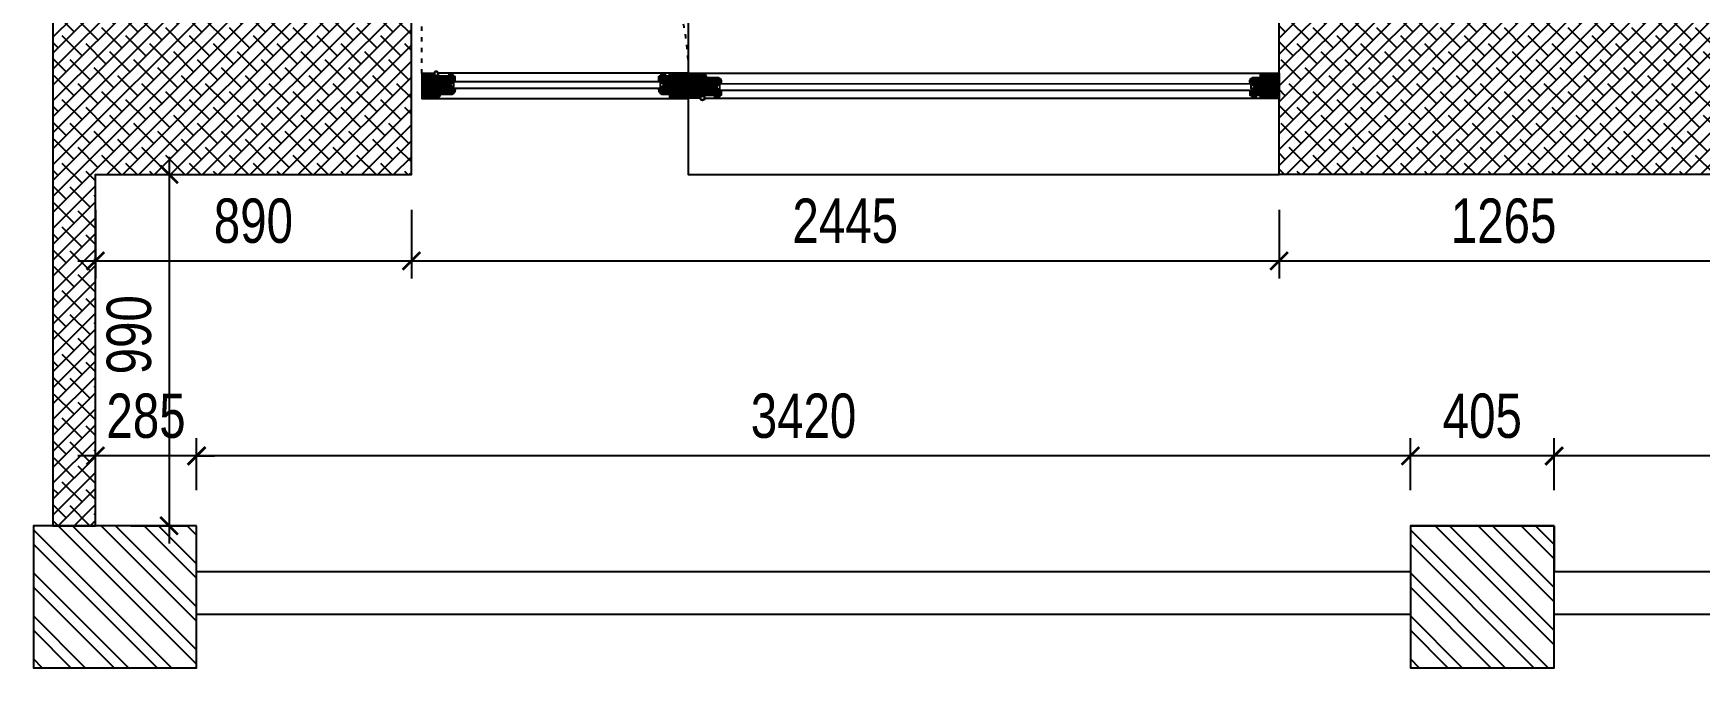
# Model space of a CAD drawing. Header units: metres. Extents: x -577923 to -19598, y 119734 to 247764.
# Drawn here: x -375285 to -370590, y 119734 to 121522 of the extents above; entities that cross this region are included whole.
import ezdxf

# ---------------------------------------------------------------- set-up
doc = ezdxf.new("R2010")
doc.units = ezdxf.units.M
doc.linetypes.add('ACAD_ISO03W100', pattern=[30, 12, -18])
for name, color, linetype in [('dim', 4, 'Continuous'), ('wall', 5, 'Continuous'), ('windows', 7, 'Continuous')]:
    doc.layers.add(name, color=color, linetype=linetype)
doc.styles.add('KOTE', font='romrust.shx', dxfattribs={"width": 0.8})
doc.dimstyles.new('ayala 50', dxfattribs={"dimscale": 50, "dimtxt": 2.5, "dimasz": 1, "dimexe": 1, "dimexo": 2, "dimgap": 1, "dimtad": 1, "dimdec": 0, "dimzin": 9, "dimdsep": 46, "dimtxsty": 'KOTE', "dimblk": 'ARCHTICK', "dimcen": 0, "dimdle": 1, "dimclrd": 4, "dimclre": 4, "dimclrt": 3, "dimadec": 0, "dimazin": 0, "dimtfac": 0.666667, "dimtdec": 0, "dimtix": 1, "dimtmove": 2, "dimatfit": 0, "dimfxl": 1, "dimtvp": 1, "dimtolj": 1, "dimarcsym": 0})
pattern_1 = [(45, (24967.446, 0), (-22.4506403, 22.4506403), []), (135, (24967.446, 0), (-67.351921, 22.4506403), [79.375, -47.625])]

# ---------------------------------------------------------------- blocks, each defined once
blk = doc.blocks.new('Joint-K7335')
at = {"layer": 'windows', "color": 7}
for points in [[(3.9, 10.7, -0.206505), (4.5, 11.8, -0.277528), (4.6, 11.7), (4.7, 11.5, 0.626267), (5.4, 11.5, 0.131441), (5.5, 11.7), (5.5, 18, 0.509109), (4.6, 18.4, -0.294424), (2, 18.3, 0.173488), (1.3, 18.5), (0, 18.5), (0, 2.1, 0.415334), (1.2, 0.9, 0.048115), (1.5, 0.9, 0.113375), (1.5, 1), (4, 2.8, 0.235966), (4, 2.9), (4, 3.3, 0.247659), (4, 3.4, 0.287937), (3.6, 3.4), (1.8, 2.3, -0.576722), (1.5, 2.5), (1.5, 3.3, -0.235966), (1.6, 3.5), (4, 5.3, 0.235966), (4, 5.3), (4, 5.7, 0.247659), (4, 5.8, 0.287937), (3.6, 5.8), (1.8, 4.8, -0.576722), (1.5, 5), (1.5, 6.3, -0.384094), (2.6, 7.5, -0.021813), (2.7, 7.5), (6.5, 7.5), (6.5, 7.6, 0.333043), (5.7, 8.5, -0.293245), (5.3, 8.9, 0.008528), (5.2, 9.3, 0.265517), (5, 9.5, 0.023748), (4.8, 9.5, -0.356149), (3.9, 10.7, -0.356149)], [(3.2, 10.8, 0.355005), (4.6, 8.8, -0.567624), (4.7, 8.8, -0.24708), (4.4, 8.7), (2.2, 9, -0.351704), (1.2, 10.1), (1.2, 12.9, -0.414214), (1.5, 13.2), (1.6, 13.2, 0.277073), (1.9, 13.4), (3.7, 16.8, -0.041112), (3.8, 17), (4.1, 17.7, -0.50666), (4.6, 17.7, -0.2771), (4.6, 17.5), (4.6, 13.3, 0.213422), (4.7, 13.1, -0.886227), (4.4, 12.6, 0.250571), (3.2, 10.8)]]:
    blk.add_lwpolyline(points, format="xyb", dxfattribs=at)
blk.add_lwpolyline([(1.6, 17.8, 0.632714), (1, 17.6), (1, 14.2, 0.78091), (1.6, 14.1), (3.2, 17.1, -0.117333), (3.3, 17.2, 1.218085), (3, 17.5, -0.285776), (2.7, 17.3, -0.145588)], format="xyb", close=True, dxfattribs=at)
blk = doc.blocks.new('sdas3312')
h = blk.add_hatch()
h.set_pattern_fill('ANSI31', color=4, style=0)
h.set_pattern_definition([(45, (-123012.3033, -7117.7356), (-2.24506403, 2.24506403), [])])
edge = h.paths.add_edge_path()
edge.add_line((42, 7), (48.4, 7))
edge.add_line((48.4, 7), (48.4, 16.7))
edge.add_line((48.4, 16.7), (45.4, 18.5))
edge.add_arc((46.1, 19.8), 1.5, 180, 239.8863, ccw=False)
edge.add_line((44.6, 19.8), (44.6, 23.1))
edge.add_line((44.6, 23.1), (45, 23.5))
edge.add_line((45, 23.5), (85.9, 23.5))
edge.add_line((85.9, 23.5), (85.9, 22))
edge.add_arc((85.9, 16), 6, 0, 90, ccw=False)
edge.add_line((91.9, 16), (93.4, 16))
edge.add_line((93.4, 16), (93.4, 12.2))
edge.add_line((93.4, 12.2), (78, 12.2))
edge.add_line((78, 12.2), (78, 4.7))
edge.add_line((78, 4.7), (73.5, 4.7))
edge.add_line((73.5, 4.7), (73.5, -2.8))
edge.add_line((73.5, -2.8), (78, -2.8))
edge.add_line((78, -2.8), (78, -27.5))
edge.add_line((78, -27.5), (41.2, -27.5))
edge.add_line((41.2, -27.5), (40.9, -27.2))
edge.add_line((40.9, -27.2), (41.4, -7.3))
edge.add_line((41.4, -7.3), (41.8, -6.9))
edge.add_line((41.8, -6.9), (48.4, -6.9))
edge.add_line((48.4, -6.9), (48.4, -0.1))
edge.add_line((48.4, -0.1), (41.6, 4))
edge.add_line((41.6, 4), (41.6, 6.6))
edge.add_line((41.6, 6.6), (42, 7))
edge = h.paths.add_edge_path()
edge.add_line((78.7, -17), (84, -17))
edge.add_line((84, -17), (84, -15.5))
edge.add_line((84, -15.5), (93.4, -15.5))
edge.add_line((93.4, -15.5), (93.4, -26))
edge.add_arc((93.3, -29.9), 3.87, 88.7048, 161.2792)
edge.add_arc((86, -27.4), 3.87, 268.7048, 341.2792, ccw=False)
edge.add_line((85.9, -31.3), (85.9, -32.8))
edge.add_line((85.9, -32.8), (75.6, -32.8))
edge.add_line((75.6, -32.8), (74.6, -27.5))
edge.add_line((74.6, -27.5), (78.4, -27.5))
edge.add_line((78.4, -27.5), (78.7, -17))
edge = h.paths.add_edge_path()
edge.add_line((39.8, -8.2), (39.8, -27.5))
edge.add_arc((39.8, -34.3), 6.75, 90, 180)
edge.add_line((33, -34.3), (33, -35.2))
edge.add_line((33, -35.2), (0, -35.2))
edge.add_line((0, -35.2), (0, 35.2))
edge.add_line((0, 35.2), (43.5, 35.2))
edge.add_line((43.5, 35.2), (43.5, 33.8))
edge.add_arc((43.5, 27.8), 6, 0, 90, ccw=False)
edge.add_line((49.5, 27.8), (51, 27.8))
edge.add_line((51, 27.8), (51, 24.6))
edge.add_line((51, 24.6), (42.8, 24.6))
edge.add_line((42.8, 24.6), (42.8, 15.6))
edge.add_line((42.8, 15.6), (46.5, 13.3))
edge.add_line((46.5, 13.3), (46.5, 11.5))
edge.add_line((46.5, 11.5), (46.1, 11.1))
edge.add_line((46.1, 11.1), (32.6, 11.1))
edge.add_line((32.6, 11.1), (32.6, 8.1))
edge.add_line((32.6, 8.1), (38.2, 8.1))
edge.add_line((38.2, 8.1), (38.2, 5.6))
edge.add_line((38.2, 5.6), (39.8, 5.6))
edge.add_line((39.8, 5.6), (39.8, 3.5))
edge.add_line((39.8, 3.5), (46.5, -0.5))
edge.add_line((46.5, -0.5), (46.5, -2.4))
edge.add_line((46.5, -2.4), (46.1, -2.8))
edge.add_line((46.1, -2.8), (32.6, -2.8))
edge.add_line((32.6, -2.8), (32.6, -5.8))
edge.add_line((32.6, -5.8), (38.2, -5.8))
edge.add_line((38.2, -5.8), (38.2, -8.2))
at = {"ltscale": 10}
h = blk.add_hatch(dxfattribs=at)
h.set_pattern_fill('BRASS', color=4, scale=0.225, angle=-45, style=0)
h.set_pattern_definition([(315, (-1918.9014, -591.9627), (1.0102788, 1.0102788), []), (315, (-1918.3963, -591.4576), (1.0102788, 1.0102788), [0.714375, -0.3571875])])
h.paths.add_polyline_path([(81.4, 12.2), (81.4, 9.2), (90.4, 9.2), (90.4, 12.2)])
h = blk.add_hatch(dxfattribs=at)
h.set_pattern_fill('ANGLE', color=4, scale=0.1125, angle=-45, style=0)
h.set_pattern_definition([(315, (-1918.9014, -591.9627), (0.55565335, 0.55565335), [0.5715, -0.2143125]), (45, (-1918.9014, -591.9627), (-0.55565335, 0.55565335), [0.5715, -0.2143125])])
h.paths.add_polyline_path([(90.4, 12.2), (90.4, 9.2), (93.4, 9.2), (93.4, 12.2)])
h = blk.add_hatch()
h.set_pattern_fill('ANSI31', color=4, style=0)
h.set_pattern_definition([(45, (-122319.8033, -7117.473), (-2.24506403, 2.24506403), [])])
edge = h.paths.add_edge_path()
edge.add_line((1597.9, 12.5), (1582.5, 12.5))
edge.add_line((1582.5, 12.5), (1582.5, 16.2))
edge.add_line((1582.5, 16.2), (1584, 16.2))
edge.add_arc((1590, 16.2), 6, 90, 180, ccw=False)
edge.add_line((1590, 22.2), (1590, 23.7))
edge.add_line((1590, 23.7), (1620, 23.7))
edge.add_line((1620, 23.7), (1620, 10.2))
edge.add_line((1620, 10.2), (1616.2, 10.2))
edge.add_line((1616.2, 10.2), (1616.2, -19.8))
edge.add_line((1616.2, -19.8), (1620, -19.8))
edge.add_line((1620, -19.8), (1620, -27.3))
edge.add_line((1620, -27.3), (1597.9, -27.3))
edge.add_line((1597.9, -27.3), (1597.9, -2.5))
edge.add_line((1597.9, -2.5), (1602.4, -2.5))
edge.add_line((1602.4, -2.5), (1602.4, 5))
edge.add_line((1602.4, 5), (1597.9, 5))
edge.add_line((1597.9, 5), (1597.9, 12.5))
h.paths.add_polyline_path([(1612.5, 24.7), (1612.5, 35.5), (1665, 35.5), (1665, -35.5), (1612.5, -35.5), (1612.5, -28.3), (1621, -28.3), (1621, -18.8), (1616.2, -18.8), (1616.2, 9.2), (1621, 9.2), (1621, 24.7)])
edge = h.paths.add_edge_path()
edge.add_line((1597.1, -17), (1591.9, -17))
edge.add_line((1591.9, -17), (1591.9, -15.5))
edge.add_line((1591.9, -15.5), (1582.5, -15.5))
edge.add_line((1582.5, -15.5), (1582.5, -26))
edge.add_arc((1582.6, -29.9), 3.87, 18.7208, 91.2952, ccw=False)
edge.add_arc((1589.9, -27.4), 3.87, 198.7208, 271.2952)
edge.add_line((1590, -31.2), (1590, -32.5))
edge.add_line((1590, -32.5), (1600.3, -32.5))
edge.add_line((1600.3, -32.5), (1601.2, -27.5))
edge.add_line((1601.2, -27.5), (1597.1, -27.5))
edge.add_line((1597.1, -27.5), (1597.1, -17))
h = blk.add_hatch(dxfattribs=at)
h.set_pattern_fill('ANGLE', color=4, scale=0.1125, angle=-45, style=0)
h.set_pattern_definition([(225, (3594.7764, -591.7002), (-0.55565335, 0.55565335), [0.5715, -0.2143125]), (135, (3594.7764, -591.7002), (0.55565335, 0.55565335), [0.5715, -0.2143125])])
h.paths.add_polyline_path([(1585.5, 12.5), (1585.5, 9.5), (1582.5, 9.5), (1582.5, 12.5)])
h = blk.add_hatch(dxfattribs=at)
h.set_pattern_fill('BRASS', color=4, scale=0.225, angle=-45, style=0)
h.set_pattern_definition([(225, (3594.7764, -591.7002), (-1.0102788, 1.0102788), []), (225, (3594.2713, -591.195), (-1.0102788, 1.0102788), [0.714375, -0.3571875])])
h.paths.add_polyline_path([(1594.5, 12.5), (1594.5, 9.5), (1585.5, 9.5), (1585.5, 12.5)])
h = blk.add_hatch(dxfattribs=at)
h.set_pattern_fill('ANGLE', color=4, scale=0.1125, angle=-45, style=0)
h.set_pattern_definition([(315, (-1918.9014, -601.7127), (0.55565335, 0.55565335), [0.5715, -0.2143125]), (45, (-1918.9014, -601.7127), (-0.55565335, 0.55565335), [0.5715, -0.2143125])])
edge = h.paths.add_edge_path()
edge.add_line((78, -15.5), (80.2, -15.5))
edge.add_line((80.2, -15.5), (80.2, -14))
edge.add_arc((79.1, -14.3), 1.16, 14.793, 165.207)
edge.add_line((78, -14), (78, -15.5))
h = blk.add_hatch(dxfattribs=at)
h.set_pattern_fill('ANGLE', color=4, scale=0.1125, angle=-45, style=0)
h.set_pattern_definition([(315, (-1923.0264, -601.7127), (0.55565335, 0.55565335), [0.5715, -0.2143125]), (45, (-1923.0264, -601.7127), (-0.55565335, 0.55565335), [0.5715, -0.2143125])])
edge = h.paths.add_edge_path()
edge.add_line((78.4, -17), (82.9, -17))
edge.add_arc((82.3, -16.3), 0.938, 306.8699, 413.1301)
edge.add_line((82.9, -15.5), (78.4, -15.5))
edge.add_arc((78.9, -16.3), 0.926, 125.8841, 234.1159)
h = blk.add_hatch(dxfattribs=at)
h.set_pattern_fill('ANGLE', color=4, scale=0.1125, angle=-45, style=0)
h.set_pattern_definition([(225, (3598.9014, -601.4502), (-0.55565335, 0.55565335), [0.5715, -0.2143125]), (135, (3598.9014, -601.4502), (0.55565335, 0.55565335), [0.5715, -0.2143125])])
edge = h.paths.add_edge_path()
edge.add_line((1597.5, -16.8), (1593, -16.8))
edge.add_arc((1593.6, -16), 0.938, 126.8699, 233.1301, ccw=False)
edge.add_line((1593, -15.3), (1597.5, -15.3))
edge.add_arc((1596.9, -16), 0.926, -54.1159, 54.1159, ccw=False)
h = blk.add_hatch(dxfattribs=at)
h.set_pattern_fill('ANGLE', color=4, scale=0.1125, angle=-45, style=0)
h.set_pattern_definition([(225, (3594.7764, -601.4502), (-0.55565335, 0.55565335), [0.5715, -0.2143125]), (135, (3594.7764, -601.4502), (0.55565335, 0.55565335), [0.5715, -0.2143125])])
edge = h.paths.add_edge_path()
edge.add_line((1597.9, -15.3), (1595.6, -15.3))
edge.add_line((1595.6, -15.3), (1595.6, -13.8))
edge.add_arc((1596.8, -14.1), 1.16, 14.793, 165.207, ccw=False)
edge.add_line((1597.9, -13.8), (1597.9, -15.3))
at = {"color": 8}
for p, q in [((43.5, 35.2), (1612.5, 35.5)), ((1612.5, -35.5), (46.6, -35.8))]:
    blk.add_line(p, q, dxfattribs=at)
at = {"color": 4, "ltscale": 10}
for p, q in [((78, 10), (80.2, -13.3)), ((80.2, 10), (78, -13.3)), ((80.2, -15.5), (80.2, 9.2)), ((1595.6, 10.2), (1597.9, -13)), ((1597.9, 10.2), (1595.6, -13)), ((36, -21.8), (36, -28.7)), ((44.9, -22), (44.5, -28.9))]:
    blk.add_line(p, q, dxfattribs=at)
at = {"color": 7}
for p, q in [((80.2, 6), (1595.6, 6.2)), ((80.2, -12.3), (1595.6, -12))]:
    blk.add_line(p, q, dxfattribs=at)
for p, q in [((1595.6, -15.3), (1595.6, 9.5)), ((1620, 10.2), (1616.2, 10.2)), ((38.2, -8.2), (39.8, -8.2)), ((1612.5, -27.3), (1612.5, -35.5))]:
    blk.add_line(p, q)
for points in [[(39.8, -8.2), (39.8, -27.5, 0.414214), (33, -34.3), (33, -35.2), (0, -35.2), (0, 35.2), (43.5, 35.2), (43.5, 33.8, -0.414214), (49.5, 27.8), (51, 27.8), (51, 24.6), (42.8, 24.6), (42.8, 15.6), (46.5, 13.3), (46.5, 11.5), (46.1, 11.1), (32.6, 11.1), (32.6, 8.1), (38.2, 8.1), (38.2, 5.6), (39.8, 5.6), (39.8, 3.5), (46.5, -0.5), (46.5, -2.4), (46.1, -2.8), (32.6, -2.8), (32.6, -5.8), (38.2, -5.8), (38.2, -8.2)], [(1597.9, 12.5), (1582.5, 12.5), (1582.5, 16.2), (1584, 16.2, -0.414214), (1590, 22.2), (1590, 23.7), (1620, 23.7), (1620, 10.2), (1616.2, 10.2), (1616.2, -19.8), (1620, -19.8), (1620, -27.3), (1597.9, -27.3), (1597.9, -2.5), (1602.4, -2.5), (1602.4, 5), (1597.9, 5), (1597.9, 12.5)]]:
    blk.add_lwpolyline(points, format="xyb", dxfattribs=at)
for points in [[(42, 7), (48.4, 7), (48.4, 16.7), (45.4, 18.5, -0.267417), (44.6, 19.8), (44.6, 23.1), (45, 23.5), (85.9, 23.5), (85.9, 22, -0.414214), (91.9, 16), (93.4, 16), (93.4, 12.2), (78, 12.2), (78, 4.7), (73.5, 4.7), (73.5, -2.8), (78, -2.8), (78, -27.5), (41.2, -27.5), (40.9, -27.2), (41.4, -7.3), (41.8, -6.9), (48.4, -6.9), (48.4, -0.1), (41.6, 4), (41.6, 6.6)], [(78.7, -17), (84, -17), (84, -15.5), (93.4, -15.5), (93.4, -26, 0.327693), (89.6, -28.7, -0.327693), (85.9, -31.3), (85.9, -32.8), (75.6, -32.8), (74.6, -27.5), (78.4, -27.5), (78.7, -17)], [(1597.1, -17), (1591.9, -17), (1591.9, -15.5), (1582.5, -15.5), (1582.5, -26, -0.327693), (1586.2, -28.6, 0.327693), (1590, -31.2), (1590, -32.5), (1600.3, -32.5), (1601.2, -27.5), (1597.1, -27.5), (1597.1, -17)]]:
    blk.add_lwpolyline(points, format="xyb", close=True, dxfattribs=at)
at = {"color": 4, "ltscale": 10}
for points in [[(78, -13.3), (80.2, -13.3), (80.2, 10), (78, 10)], [(81.4, 12.2), (81.4, 9.2), (90.4, 9.2), (90.4, 12.2)], [(90.4, 12.2), (90.4, 9.2), (93.4, 9.2), (93.4, 12.2)], [(1585.5, 12.5), (1585.5, 9.5), (1582.5, 9.5), (1582.5, 12.5)], [(1594.5, 12.5), (1594.5, 9.5), (1585.5, 9.5), (1585.5, 12.5)], [(1597.9, -13), (1595.6, -13), (1595.6, 10.2), (1597.9, 10.2)], [(39.8, -21.8), (36, -21.8), (36, -8.2), (39.8, -8.2)], [(41.1, -21.8), (44.9, -22), (45.5, -8.5), (41.8, -8.3)]]:
    blk.add_lwpolyline(points, close=True, dxfattribs=at)
at = {"color": 7}
for points in [[(89.2, -9.1), (89.2, 2.9), (85.5, 2.9), (85.5, 2.1), (80.2, 0.3), (80.2, -6.6), (85.5, -8.4), (85.5, -9.1)], [(88.9, -8.8), (88.9, 2.5), (85.9, 2.5), (85.9, 1.8), (80.6, 0), (80.6, -6.3), (85.9, -8.1), (85.9, -8.8)], [(1585.9, -8.9), (1585.9, 3.1), (1589.6, 3.1), (1589.6, 2.4), (1595.6, 0.5), (1595.6, -6.3), (1589.6, -8.1), (1589.6, -8.9)], [(1586.2, -8.5), (1586.2, 2.7), (1589.3, 2.7), (1589.3, 2.1), (1595.3, 0.3), (1595.3, -6), (1589.3, -7.9), (1589.3, -8.5)]]:
    blk.add_lwpolyline(points, close=True, dxfattribs=at)
blk.add_lwpolyline([(1612.5, 24.7), (1612.5, 35.5), (1665, 35.5), (1665, -35.5), (1612.5, -35.5), (1612.5, -28.3), (1621, -28.3), (1621, -18.8), (1616.2, -18.8), (1616.2, 9.2), (1621, 9.2), (1621, 24.7), (1612.5, 24.7)], dxfattribs=at)
at = {"color": 4, "ltscale": 10}
for points in [[(78, -15.5), (80.2, -15.5), (80.2, -14, 0.770201), (78, -14)], [(78.4, -17), (82.9, -17, 0.5), (82.9, -15.5), (78.4, -15.5, 0.5108)], [(1597.5, -16.8), (1593, -16.8, -0.5), (1593, -15.3), (1597.5, -15.3, -0.5108)], [(1597.9, -15.3), (1595.6, -15.3), (1595.6, -13.8, -0.770201), (1597.9, -13.8)]]:
    blk.add_lwpolyline(points, format="xyb", close=True, dxfattribs=at)
at = {"color": 7}
for radius in [6.56, 5.25]:
    blk.add_circle((40.1, -34.5), radius, dxfattribs=at)
at = {"layer": 'wall', "color": 4, "ltscale": 10, "xscale": 0.75, "yscale": 0.75, "zscale": 0.75, "rotation": 270}
for p in [(32.6, 11.1), (32.6, -2.8)]:
    blk.add_blockref('Joint-K7335', p, dxfattribs=at)
blk = doc.blocks.new('fghdgh645')
h = blk.add_hatch()
h.set_pattern_fill('ANSI31', color=4, angle=-90, style=0)
h.set_pattern_definition([(315, (-7117.7356, 123012.3033), (2.24506403, 2.24506403), [])])
edge = h.paths.add_edge_path()
edge.add_line((7, -42), (7, -48.4))
edge.add_line((7, -48.4), (16.7, -48.4))
edge.add_line((16.7, -48.4), (18.5, -45.4))
edge.add_arc((19.8, -46.1), 1.5, 90, 149.8863, ccw=False)
edge.add_line((19.8, -44.6), (23.1, -44.6))
edge.add_line((23.1, -44.6), (23.5, -45))
edge.add_line((23.5, -45), (23.5, -85.9))
edge.add_line((23.5, -85.9), (22, -85.9))
edge.add_arc((16, -85.9), 6, -90, 0, ccw=False)
edge.add_line((16, -91.9), (16, -93.4))
edge.add_line((16, -93.4), (12.2, -93.4))
edge.add_line((12.2, -93.4), (12.2, -78))
edge.add_line((12.2, -78), (4.7, -78))
edge.add_line((4.7, -78), (4.7, -73.5))
edge.add_line((4.7, -73.5), (-2.8, -73.5))
edge.add_line((-2.8, -73.5), (-2.8, -78))
edge.add_line((-2.8, -78), (-27.5, -78))
edge.add_line((-27.5, -78), (-27.5, -41.2))
edge.add_line((-27.5, -41.2), (-27.2, -40.9))
edge.add_line((-27.2, -40.9), (-7.3, -41.4))
edge.add_line((-7.3, -41.4), (-6.9, -41.8))
edge.add_line((-6.9, -41.8), (-6.9, -48.4))
edge.add_line((-6.9, -48.4), (-0.1, -48.4))
edge.add_line((-0.1, -48.4), (4, -41.6))
edge.add_line((4, -41.6), (6.6, -41.6))
edge.add_line((6.6, -41.6), (7, -42))
edge = h.paths.add_edge_path()
edge.add_line((-17, -78.7), (-17, -84))
edge.add_line((-17, -84), (-15.5, -84))
edge.add_line((-15.5, -84), (-15.5, -93.4))
edge.add_line((-15.5, -93.4), (-26, -93.4))
edge.add_arc((-29.9, -93.3), 3.87, 358.7048, 431.2792)
edge.add_arc((-27.4, -86), 3.87, 178.7048, 251.2792, ccw=False)
edge.add_line((-31.3, -85.9), (-32.8, -85.9))
edge.add_line((-32.8, -85.9), (-32.8, -75.6))
edge.add_line((-32.8, -75.6), (-27.5, -74.6))
edge.add_line((-27.5, -74.6), (-27.5, -78.4))
edge.add_line((-27.5, -78.4), (-17, -78.7))
edge = h.paths.add_edge_path()
edge.add_line((-8.2, -39.8), (-27.5, -39.8))
edge.add_arc((-34.3, -39.8), 6.75, 0, 90)
edge.add_line((-34.3, -33), (-35.2, -33))
edge.add_line((-35.2, -33), (-35.2, 0))
edge.add_line((-35.2, 0), (35.2, 0))
edge.add_line((35.2, 0), (35.2, -43.5))
edge.add_line((35.2, -43.5), (33.8, -43.5))
edge.add_arc((27.8, -43.5), 6, -90, 0, ccw=False)
edge.add_line((27.8, -49.5), (27.8, -51))
edge.add_line((27.8, -51), (24.6, -51))
edge.add_line((24.6, -51), (24.6, -42.8))
edge.add_line((24.6, -42.8), (15.6, -42.8))
edge.add_line((15.6, -42.8), (13.3, -46.5))
edge.add_line((13.3, -46.5), (11.5, -46.5))
edge.add_line((11.5, -46.5), (11.1, -46.1))
edge.add_line((11.1, -46.1), (11.1, -32.6))
edge.add_line((11.1, -32.6), (8.1, -32.6))
edge.add_line((8.1, -32.6), (8.1, -38.2))
edge.add_line((8.1, -38.2), (5.6, -38.2))
edge.add_line((5.6, -38.2), (5.6, -39.8))
edge.add_line((5.6, -39.8), (3.5, -39.8))
edge.add_line((3.5, -39.8), (-0.5, -46.5))
edge.add_line((-0.5, -46.5), (-2.4, -46.5))
edge.add_line((-2.4, -46.5), (-2.8, -46.1))
edge.add_line((-2.8, -46.1), (-2.8, -32.6))
edge.add_line((-2.8, -32.6), (-5.8, -32.6))
edge.add_line((-5.8, -32.6), (-5.8, -38.2))
edge.add_line((-5.8, -38.2), (-8.2, -38.2))
at = {"ltscale": 10}
h = blk.add_hatch(dxfattribs=at)
h.set_pattern_fill('ANGLE', color=4, scale=0.1125, angle=-135, style=0)
h.set_pattern_definition([(225, (-601.7127, 1923.0264), (0.55565335, -0.55565335), [0.5715, -0.2143125]), (315, (-601.7127, 1923.0264), (0.55565335, 0.55565335), [0.5715, -0.2143125])])
edge = h.paths.add_edge_path()
edge.add_line((-17, -78.4), (-17, -82.9))
edge.add_arc((-16.3, -82.3), 0.938, 216.8699, 323.1301)
edge.add_line((-15.5, -82.9), (-15.5, -78.4))
edge.add_arc((-16.3, -78.9), 0.926, 35.8841, 144.1159)
h = blk.add_hatch(dxfattribs=at)
h.set_pattern_fill('ANGLE', color=4, scale=0.1125, angle=-135, style=0)
h.set_pattern_definition([(225, (-601.7127, 1918.9014), (0.55565335, -0.55565335), [0.5715, -0.2143125]), (315, (-601.7127, 1918.9014), (0.55565335, 0.55565335), [0.5715, -0.2143125])])
edge = h.paths.add_edge_path()
edge.add_line((-15.5, -78), (-15.5, -80.2))
edge.add_line((-15.5, -80.2), (-14, -80.2))
edge.add_arc((-14.3, -79.1), 1.16, 284.793, 435.207)
edge.add_line((-14, -78), (-15.5, -78))
h = blk.add_hatch(dxfattribs=at)
h.set_pattern_fill('BRASS', color=4, scale=0.225, angle=-135, style=0)
h.set_pattern_definition([(225, (-591.9627, 1918.9014), (1.0102788, -1.0102788), []), (225, (-591.4576, 1918.3963), (1.0102788, -1.0102788), [0.714375, -0.3571875])])
h.paths.add_polyline_path([(12.2, -81.4), (9.2, -81.4), (9.2, -90.4), (12.2, -90.4)])
h = blk.add_hatch(dxfattribs=at)
h.set_pattern_fill('ANGLE', color=4, scale=0.1125, angle=-135, style=0)
h.set_pattern_definition([(225, (-591.9627, 1918.9014), (0.55565335, -0.55565335), [0.5715, -0.2143125]), (315, (-591.9627, 1918.9014), (0.55565335, 0.55565335), [0.5715, -0.2143125])])
h.paths.add_polyline_path([(12.2, -90.4), (9.2, -90.4), (9.2, -93.4), (12.2, -93.4)])
h = blk.add_hatch()
h.set_pattern_fill('ANSI31', color=4, angle=-90, style=0)
h.set_pattern_definition([(315, (-7117.7356, 123234.8033), (2.24506403, 2.24506403), [])])
edge = h.paths.add_edge_path()
edge.add_line((12.2, -682.9), (12.2, -667.5))
edge.add_line((12.2, -667.5), (16, -667.5))
edge.add_line((16, -667.5), (16, -669))
edge.add_arc((16, -675), 6, 0, 90, ccw=False)
edge.add_line((22, -675), (23.5, -675))
edge.add_line((23.5, -675), (23.5, -705))
edge.add_line((23.5, -705), (10, -705))
edge.add_line((10, -705), (10, -701.2))
edge.add_line((10, -701.2), (-20, -701.2))
edge.add_line((-20, -701.2), (-20, -705))
edge.add_line((-20, -705), (-27.5, -705))
edge.add_line((-27.5, -705), (-27.5, -682.9))
edge.add_line((-27.5, -682.9), (-2.8, -682.9))
edge.add_line((-2.8, -682.9), (-2.8, -687.4))
edge.add_line((-2.8, -687.4), (4.7, -687.4))
edge.add_line((4.7, -687.4), (4.7, -682.9))
edge.add_line((4.7, -682.9), (12.2, -682.9))
h.paths.add_polyline_path([(24.5, -697.5), (35.2, -697.5), (35.2, -750), (-35.8, -750), (-35.8, -697.5), (-28.5, -697.5), (-28.5, -706), (-19, -706), (-19, -701.2), (9, -701.2), (9, -706), (24.5, -706)])
edge = h.paths.add_edge_path()
edge.add_line((-17.2, -682.1), (-17.2, -676.9))
edge.add_line((-17.2, -676.9), (-15.7, -676.9))
edge.add_line((-15.7, -676.9), (-15.7, -667.5))
edge.add_line((-15.7, -667.5), (-26.2, -667.5))
edge.add_arc((-30.1, -667.6), 3.87, -71.2792, 1.2952, ccw=False)
edge.add_arc((-27.6, -674.9), 3.87, 108.7208, 181.2952)
edge.add_line((-31.5, -675), (-32.8, -675))
edge.add_line((-32.8, -675), (-32.8, -685.3))
edge.add_line((-32.8, -685.3), (-27.7, -686.2))
edge.add_line((-27.7, -686.2), (-27.7, -682.1))
edge.add_line((-27.7, -682.1), (-17.2, -682.1))
h = blk.add_hatch(dxfattribs=at)
h.set_pattern_fill('ANGLE', color=4, scale=0.1125, angle=-135, style=0)
h.set_pattern_definition([(135, (-601.7127, -2683.9014), (0.55565335, 0.55565335), [0.5715, -0.2143125]), (45, (-601.7127, -2683.9014), (0.55565335, -0.55565335), [0.5715, -0.2143125])])
edge = h.paths.add_edge_path()
edge.add_line((-17, -682.5), (-17, -678))
edge.add_arc((-16.3, -678.6), 0.938, 36.8699, 143.1301, ccw=False)
edge.add_line((-15.5, -678), (-15.5, -682.5))
edge.add_arc((-16.3, -681.9), 0.926, 215.8841, 324.1159, ccw=False)
h = blk.add_hatch(dxfattribs=at)
h.set_pattern_fill('ANGLE', color=4, scale=0.1125, angle=-135, style=0)
h.set_pattern_definition([(135, (-601.7127, -2679.7764), (0.55565335, 0.55565335), [0.5715, -0.2143125]), (45, (-601.7127, -2679.7764), (0.55565335, -0.55565335), [0.5715, -0.2143125])])
edge = h.paths.add_edge_path()
edge.add_line((-15.5, -682.9), (-15.5, -680.6))
edge.add_line((-15.5, -680.6), (-14, -680.6))
edge.add_arc((-14.3, -681.8), 1.16, -75.207, 75.207, ccw=False)
edge.add_line((-14, -682.9), (-15.5, -682.9))
h = blk.add_hatch(dxfattribs=at)
h.set_pattern_fill('ANGLE', color=4, scale=0.1125, angle=-135, style=0)
h.set_pattern_definition([(135, (-591.9627, -2679.7764), (0.55565335, 0.55565335), [0.5715, -0.2143125]), (45, (-591.9627, -2679.7764), (0.55565335, -0.55565335), [0.5715, -0.2143125])])
h.paths.add_polyline_path([(12.2, -670.5), (9.2, -670.5), (9.2, -667.5), (12.2, -667.5)])
h = blk.add_hatch(dxfattribs=at)
h.set_pattern_fill('BRASS', color=4, scale=0.225, angle=-135, style=0)
h.set_pattern_definition([(135, (-591.9627, -2679.7764), (1.0102788, 1.0102788), []), (135, (-591.4576, -2679.2713), (1.0102788, 1.0102788), [0.714375, -0.3571875])])
h.paths.add_polyline_path([(12.2, -679.5), (9.2, -679.5), (9.2, -670.5), (12.2, -670.5)])
at = {"color": 8}
for p, q in [((-35.8, -697.5), (-35.8, -46.6)), ((35.2, -43.5), (35.2, -697.5))]:
    blk.add_line(p, q, dxfattribs=at)
at = {"color": 4, "ltscale": 10}
for p, q in [((-22, -44.9), (-28.9, -44.5)), ((-21.8, -36), (-28.7, -36)), ((-15.5, -80.2), (9.2, -80.2)), ((10, -78), (-13.3, -80.2)), ((10, -80.2), (-13.3, -78)), ((10, -680.6), (-13.3, -682.9)), ((10, -682.9), (-13.3, -680.6))]:
    blk.add_line(p, q, dxfattribs=at)
for p, q in [((-8.2, -38.2), (-8.2, -39.8)), ((-27.5, -697.5), (-35.8, -697.5)), ((-15.5, -680.6), (9.2, -680.6)), ((10, -705), (10, -701.2))]:
    blk.add_line(p, q)
at = {"color": 7}
for p, q in [((-12.3, -80.2), (-12.3, -680.6)), ((6, -80.2), (6, -680.6))]:
    blk.add_line(p, q, dxfattribs=at)
for points in [[(-8.2, -39.8), (-27.5, -39.8, 0.414214), (-34.3, -33), (-35.2, -33), (-35.2, 0), (35.2, 0), (35.2, -43.5), (33.8, -43.5, -0.414214), (27.8, -49.5), (27.8, -51), (24.6, -51), (24.6, -42.8), (15.6, -42.8), (13.3, -46.5), (11.5, -46.5), (11.1, -46.1), (11.1, -32.6), (8.1, -32.6), (8.1, -38.2), (5.6, -38.2), (5.6, -39.8), (3.5, -39.8), (-0.5, -46.5), (-2.4, -46.5), (-2.8, -46.1), (-2.8, -32.6), (-5.8, -32.6), (-5.8, -38.2), (-8.2, -38.2)], [(12.2, -682.9), (12.2, -667.5), (16, -667.5), (16, -669, -0.414214), (22, -675), (23.5, -675), (23.5, -705), (10, -705), (10, -701.2), (-20, -701.2), (-20, -705), (-27.5, -705), (-27.5, -682.9), (-2.8, -682.9), (-2.8, -687.4), (4.7, -687.4), (4.7, -682.9), (12.2, -682.9)]]:
    blk.add_lwpolyline(points, format="xyb", dxfattribs=at)
for points in [[(7, -42), (7, -48.4), (16.7, -48.4), (18.5, -45.4, -0.267417), (19.8, -44.6), (23.1, -44.6), (23.5, -45), (23.5, -85.9), (22, -85.9, -0.414214), (16, -91.9), (16, -93.4), (12.2, -93.4), (12.2, -78), (4.7, -78), (4.7, -73.5), (-2.8, -73.5), (-2.8, -78), (-27.5, -78), (-27.5, -41.2), (-27.2, -40.9), (-7.3, -41.4), (-6.9, -41.8), (-6.9, -48.4), (-0.1, -48.4), (4, -41.6), (6.6, -41.6)], [(-17, -78.7), (-17, -84), (-15.5, -84), (-15.5, -93.4), (-26, -93.4, 0.327693), (-28.7, -89.6, -0.327693), (-31.3, -85.9), (-32.8, -85.9), (-32.8, -75.6), (-27.5, -74.6), (-27.5, -78.4), (-17, -78.7)], [(-17.2, -682.1), (-17.2, -676.9), (-15.7, -676.9), (-15.7, -667.5), (-26.2, -667.5, -0.327693), (-28.9, -671.3, 0.327693), (-31.5, -675), (-32.8, -675), (-32.8, -685.3), (-27.7, -686.2), (-27.7, -682.1), (-17.2, -682.1)]]:
    blk.add_lwpolyline(points, format="xyb", close=True, dxfattribs=at)
at = {"color": 4, "ltscale": 10}
for points in [[(-21.8, -41.1), (-22, -44.9), (-8.5, -45.5), (-8.3, -41.8)], [(-21.8, -39.8), (-21.8, -36), (-8.2, -36), (-8.2, -39.8)], [(-13.3, -78), (-13.3, -80.2), (10, -80.2), (10, -78)], [(12.2, -81.4), (9.2, -81.4), (9.2, -90.4), (12.2, -90.4)], [(12.2, -90.4), (9.2, -90.4), (9.2, -93.4), (12.2, -93.4)], [(-13.3, -682.9), (-13.3, -680.6), (10, -680.6), (10, -682.9)], [(12.2, -670.5), (9.2, -670.5), (9.2, -667.5), (12.2, -667.5)], [(12.2, -679.5), (9.2, -679.5), (9.2, -670.5), (12.2, -670.5)]]:
    blk.add_lwpolyline(points, close=True, dxfattribs=at)
for points in [[(-17, -78.4), (-17, -82.9, 0.5), (-15.5, -82.9), (-15.5, -78.4, 0.5108)], [(-15.5, -78), (-15.5, -80.2), (-14, -80.2, 0.770201), (-14, -78)], [(-17, -682.5), (-17, -678, -0.5), (-15.5, -678), (-15.5, -682.5, -0.5108)], [(-15.5, -682.9), (-15.5, -680.6), (-14, -680.6, -0.770201), (-14, -682.9)]]:
    blk.add_lwpolyline(points, format="xyb", close=True, dxfattribs=at)
at = {"color": 7}
for points in [[(-9.1, -89.2), (2.9, -89.2), (2.9, -85.5), (2.1, -85.5), (0.3, -80.2), (-6.6, -80.2), (-8.4, -85.5), (-9.1, -85.5)], [(-8.8, -88.9), (2.5, -88.9), (2.5, -85.9), (1.8, -85.9), (0, -80.6), (-6.3, -80.6), (-8.1, -85.9), (-8.8, -85.9)], [(-9.1, -670.9), (2.9, -670.9), (2.9, -674.6), (2.1, -674.6), (0.3, -680.6), (-6.6, -680.6), (-8.4, -674.6), (-9.1, -674.6)], [(-8.8, -671.3), (2.5, -671.3), (2.5, -674.3), (1.8, -674.3), (0, -680.3), (-6.3, -680.3), (-8.1, -674.3), (-8.8, -674.3)]]:
    blk.add_lwpolyline(points, close=True, dxfattribs=at)
blk.add_lwpolyline([(24.5, -697.5), (35.2, -697.5), (35.2, -750), (-35.8, -750), (-35.8, -697.5), (-28.5, -697.5), (-28.5, -706), (-19, -706), (-19, -701.2), (9, -701.2), (9, -706), (24.5, -706), (24.5, -697.5)], dxfattribs=at)
for radius in [6.56, 5.25]:
    blk.add_circle((-34.5, -40.1), radius, dxfattribs=at)
at = {"layer": 'dim', "color": 8, "linetype": 'ACAD_ISO03W100'}
blk.add_line((-35.2, 0), (-743, 0), dxfattribs=at)
blk.add_arc((-34.3, -39.8), 710.2, 176.2736, 269.879, dxfattribs=at)
at = {"layer": 'wall', "color": 4, "ltscale": 10, "xscale": 0.75, "yscale": 0.75, "zscale": 0.75, "rotation": 180}
for p in [(-2.8, -32.6), (11.1, -32.6)]:
    blk.add_blockref('Joint-K7335', p, dxfattribs=at)
blk = doc.blocks.new('_ArchTick')
at = {"color": 0, "linetype": 'ByBlock', "const_width": 0.15}
blk.add_lwpolyline([(-0.5, -0.5), (0.5, 0.5)], dxfattribs=at)
blk = doc.blocks.new('*D528')
at = {"layer": 'Defpoints', "color": 0, "linetype": 'ByBlock', "transparency": 16777216}
for p in [(-375110.1, 121123.6), (-375110.1, 120133.6), (-374902.7, 120133.6)]:
    blk.add_point(p, dxfattribs=at)
at = {"layer": 'dim', "color": 4, "linetype": 'ByBlock', "lineweight": -2, "transparency": 16777216}
for p, q in [((-374902.7, 121173.6), (-374902.7, 120083.6)), ((-375010.1, 121123.6), (-374852.7, 121123.6)), ((-375010.1, 120133.6), (-374852.7, 120133.6))]:
    blk.add_line(p, q, dxfattribs=at)
at = {"layer": 'dim', "color": 4, "linetype": 'ByBlock', "lineweight": -2, "transparency": 16777216, "xscale": 50, "yscale": 50, "zscale": 50}
for p, rotation in [((-374902.7, 121123.6), 90), ((-374902.7, 120133.6), 270)]:
    blk.add_blockref('_ArchTick', p, dxfattribs=dict(at, rotation=rotation))
at = {"layer": 'dim', "color": 3, "linetype": 'ByBlock', "transparency": 16777216, "insert": (-375015.2, 120671.9), "char_height": 125, "attachment_point": 5, "rotation": 90, "style": 'KOTE'}
blk.add_mtext('\\A1;990', dxfattribs=at)
blk = doc.blocks.new('*D529')
at = {"layer": 'Defpoints', "color": 0, "linetype": 'ByBlock', "transparency": 16777216}
for p in [(-375110.1, 121123.6), (-374220.1, 121123.6), (-374220.1, 120880.1)]:
    blk.add_point(p, dxfattribs=at)
at = {"layer": 'dim', "color": 4, "linetype": 'ByBlock', "lineweight": -2, "transparency": 16777216}
for p, q in [((-375110.1, 121023.6), (-375110.1, 120830.1)), ((-374220.1, 121023.6), (-374220.1, 120830.1)), ((-375160.1, 120880.1), (-374170.1, 120880.1))]:
    blk.add_line(p, q, dxfattribs=at)
at = {"layer": 'dim', "color": 4, "linetype": 'ByBlock', "lineweight": -2, "transparency": 16777216, "xscale": 50, "yscale": 50, "zscale": 50, "rotation": 180}
blk.add_blockref('_ArchTick', (-375110.1, 120880.1), dxfattribs=at)
at = {"layer": 'dim', "color": 4, "linetype": 'ByBlock', "lineweight": -2, "transparency": 16777216, "xscale": 50, "yscale": 50, "zscale": 50}
blk.add_blockref('_ArchTick', (-374220.1, 120880.1), dxfattribs=at)
at = {"layer": 'dim', "color": 3, "linetype": 'ByBlock', "transparency": 16777216, "insert": (-374665.1, 120992.6), "char_height": 125, "attachment_point": 5, "style": 'KOTE'}
blk.add_mtext('\\A1;890', dxfattribs=at)
blk = doc.blocks.new('*D530')
at = {"layer": 'Defpoints', "color": 0, "linetype": 'ByBlock', "transparency": 16777216}
for p in [(-374220.1, 121123.6), (-371775.1, 121123.6), (-371775.1, 120880.1)]:
    blk.add_point(p, dxfattribs=at)
at = {"layer": 'dim', "color": 4, "linetype": 'ByBlock', "lineweight": -2, "transparency": 16777216}
for p, q in [((-374220.1, 121023.6), (-374220.1, 120830.1)), ((-371775.1, 121023.6), (-371775.1, 120830.1)), ((-374270.1, 120880.1), (-371725.1, 120880.1))]:
    blk.add_line(p, q, dxfattribs=at)
at = {"layer": 'dim', "color": 4, "linetype": 'ByBlock', "lineweight": -2, "transparency": 16777216, "xscale": 50, "yscale": 50, "zscale": 50, "rotation": 180}
blk.add_blockref('_ArchTick', (-374220.1, 120880.1), dxfattribs=at)
at = {"layer": 'dim', "color": 4, "linetype": 'ByBlock', "lineweight": -2, "transparency": 16777216, "xscale": 50, "yscale": 50, "zscale": 50}
blk.add_blockref('_ArchTick', (-371775.1, 120880.1), dxfattribs=at)
at = {"layer": 'dim', "color": 3, "linetype": 'ByBlock', "transparency": 16777216, "insert": (-372997.6, 120992.6), "char_height": 125, "attachment_point": 5, "style": 'KOTE'}
blk.add_mtext('\\A1;2445', dxfattribs=at)
blk = doc.blocks.new('*D531')
at = {"layer": 'Defpoints', "color": 0, "linetype": 'ByBlock', "transparency": 16777216}
for p in [(-371775.1, 121123.6), (-370510.1, 121123.6), (-370510.1, 120880.1)]:
    blk.add_point(p, dxfattribs=at)
at = {"layer": 'dim', "color": 4, "linetype": 'ByBlock', "lineweight": -2, "transparency": 16777216}
for p, q in [((-371775.1, 121023.6), (-371775.1, 120830.1)), ((-370510.1, 121023.6), (-370510.1, 120830.1)), ((-371825.1, 120880.1), (-370460.1, 120880.1))]:
    blk.add_line(p, q, dxfattribs=at)
at = {"layer": 'dim', "color": 4, "linetype": 'ByBlock', "lineweight": -2, "transparency": 16777216, "xscale": 50, "yscale": 50, "zscale": 50, "rotation": 180}
blk.add_blockref('_ArchTick', (-371775.1, 120880.1), dxfattribs=at)
at = {"layer": 'dim', "color": 4, "linetype": 'ByBlock', "lineweight": -2, "transparency": 16777216, "xscale": 50, "yscale": 50, "zscale": 50}
blk.add_blockref('_ArchTick', (-370510.1, 120880.1), dxfattribs=at)
at = {"layer": 'dim', "color": 3, "linetype": 'ByBlock', "transparency": 16777216, "insert": (-371142.6, 120992.6), "char_height": 125, "attachment_point": 5, "style": 'KOTE'}
blk.add_mtext('\\A1;1265', dxfattribs=at)
blk = doc.blocks.new('*D536')
at = {"layer": 'Defpoints', "color": 0, "linetype": 'ByBlock', "transparency": 16777216}
for p in [(-371000.1, 120330.4), (-371000.1, 120133.6), (-367775.1, 120133.6)]:
    blk.add_point(p, dxfattribs=at)
at = {"layer": 'dim', "color": 4, "linetype": 'ByBlock', "lineweight": -2, "transparency": 16777216}
for p, q in [((-371000.1, 120233.6), (-371000.1, 120380.4)), ((-367775.1, 120233.6), (-367775.1, 120380.4)), ((-367725.1, 120330.4), (-371050.1, 120330.4))]:
    blk.add_line(p, q, dxfattribs=at)
at = {"layer": 'dim', "color": 4, "linetype": 'ByBlock', "lineweight": -2, "transparency": 16777216, "xscale": 50, "yscale": 50, "zscale": 50, "rotation": 180}
blk.add_blockref('_ArchTick', (-371000.1, 120330.4), dxfattribs=at)
at = {"layer": 'dim', "color": 4, "linetype": 'ByBlock', "lineweight": -2, "transparency": 16777216, "xscale": 50, "yscale": 50, "zscale": 50}
blk.add_blockref('_ArchTick', (-367775.1, 120330.4), dxfattribs=at)
at = {"layer": 'dim', "color": 3, "linetype": 'ByBlock', "transparency": 16777216, "insert": (-369387.6, 120442.9), "char_height": 125, "attachment_point": 5, "style": 'KOTE'}
blk.add_mtext('\\A1;3225', dxfattribs=at)
blk = doc.blocks.new('*D537')
at = {"layer": 'Defpoints', "color": 0, "linetype": 'ByBlock', "transparency": 16777216}
for p in [(-371405.1, 120330.4), (-371405.1, 120133.6), (-371000.1, 120133.6)]:
    blk.add_point(p, dxfattribs=at)
at = {"layer": 'dim', "color": 4, "linetype": 'ByBlock', "lineweight": -2, "transparency": 16777216}
for p, q in [((-371405.1, 120233.6), (-371405.1, 120380.4)), ((-371000.1, 120233.6), (-371000.1, 120380.4)), ((-370950.1, 120330.4), (-371455.1, 120330.4))]:
    blk.add_line(p, q, dxfattribs=at)
at = {"layer": 'dim', "color": 4, "linetype": 'ByBlock', "lineweight": -2, "transparency": 16777216, "xscale": 50, "yscale": 50, "zscale": 50, "rotation": 180}
blk.add_blockref('_ArchTick', (-371405.1, 120330.4), dxfattribs=at)
at = {"layer": 'dim', "color": 4, "linetype": 'ByBlock', "lineweight": -2, "transparency": 16777216, "xscale": 50, "yscale": 50, "zscale": 50}
blk.add_blockref('_ArchTick', (-371000.1, 120330.4), dxfattribs=at)
at = {"layer": 'dim', "color": 3, "linetype": 'ByBlock', "transparency": 16777216, "insert": (-371202.6, 120442.9), "char_height": 125, "attachment_point": 5, "style": 'KOTE'}
blk.add_mtext('\\A1;405', dxfattribs=at)
blk = doc.blocks.new('*D538')
at = {"layer": 'Defpoints', "color": 0, "linetype": 'ByBlock', "transparency": 16777216}
for p in [(-374825.1, 120330.4), (-374825.1, 120133.6), (-371405.1, 120133.6)]:
    blk.add_point(p, dxfattribs=at)
at = {"layer": 'dim', "color": 4, "linetype": 'ByBlock', "lineweight": -2, "transparency": 16777216}
for p, q in [((-374825.1, 120233.6), (-374825.1, 120380.4)), ((-371405.1, 120233.6), (-371405.1, 120380.4)), ((-371355.1, 120330.4), (-374875.1, 120330.4))]:
    blk.add_line(p, q, dxfattribs=at)
at = {"layer": 'dim', "color": 4, "linetype": 'ByBlock', "lineweight": -2, "transparency": 16777216, "xscale": 50, "yscale": 50, "zscale": 50, "rotation": 180}
blk.add_blockref('_ArchTick', (-374825.1, 120330.4), dxfattribs=at)
at = {"layer": 'dim', "color": 4, "linetype": 'ByBlock', "lineweight": -2, "transparency": 16777216, "xscale": 50, "yscale": 50, "zscale": 50}
blk.add_blockref('_ArchTick', (-371405.1, 120330.4), dxfattribs=at)
at = {"layer": 'dim', "color": 3, "linetype": 'ByBlock', "transparency": 16777216, "insert": (-373115.1, 120442.9), "char_height": 125, "attachment_point": 5, "style": 'KOTE'}
blk.add_mtext('\\A1;3420', dxfattribs=at)
blk = doc.blocks.new('*D539')
at = {"layer": 'Defpoints', "color": 0, "linetype": 'ByBlock', "transparency": 16777216}
for p in [(-375110.1, 120330.4), (-375110.1, 120133.6), (-374825.1, 120133.6)]:
    blk.add_point(p, dxfattribs=at)
at = {"layer": 'dim', "color": 4, "linetype": 'ByBlock', "lineweight": -2, "transparency": 16777216}
for p, q in [((-375110.1, 120233.6), (-375110.1, 120380.4)), ((-374825.1, 120233.6), (-374825.1, 120380.4)), ((-375110.1, 120330.4), (-375160.1, 120330.4)), ((-374825.1, 120330.4), (-375110.1, 120330.4)), ((-374825.1, 120330.4), (-374775.1, 120330.4))]:
    blk.add_line(p, q, dxfattribs=at)
at = {"layer": 'dim', "color": 4, "linetype": 'ByBlock', "lineweight": -2, "transparency": 16777216, "xscale": 50, "yscale": 50, "zscale": 50}
blk.add_blockref('_ArchTick', (-375110.1, 120330.4), dxfattribs=at)
at = {"layer": 'dim', "color": 4, "linetype": 'ByBlock', "lineweight": -2, "transparency": 16777216, "xscale": 50, "yscale": 50, "zscale": 50, "rotation": 180}
blk.add_blockref('_ArchTick', (-374825.1, 120330.4), dxfattribs=at)
at = {"layer": 'dim', "color": 3, "linetype": 'ByBlock', "transparency": 16777216, "insert": (-374967.6, 120442.9), "char_height": 125, "attachment_point": 5, "style": 'KOTE'}
blk.add_mtext('\\A1;285', dxfattribs=at)

msp = doc.modelspace()

# ---------------------------------------------------------------- hatches: boundary and pattern name
at = {"layer": 'wall'}
h = msp.add_hatch(dxfattribs=at)
h.set_pattern_fill('ANSI32', color=4, scale=9, angle=90, style=0)
h.set_pattern_definition([(135, (24967.45, 0), (-60.616729, -60.616729), []), (135, (24967.45, 40.41), (-60.616729, -60.616729), [])])
h.paths.add_polyline_path([(-363790.1, 125898.6), (-364205.1, 125898.6), (-364205.1, 125083.6), (-363790.1, 125083.6)])
h.paths.add_polyline_path([(-367165.1, 125898.6), (-367975.1, 125898.6), (-367975.1, 125488.6), (-367165.1, 125488.6)])
h.paths.add_polyline_path([(-371030.1, 125898.6), (-371450.1, 125898.6), (-371450.1, 125098.6), (-371030.1, 125098.6)])
h.paths.add_polyline_path([(-371000.1, 122313.6), (-371405.1, 122313.6), (-371405.1, 121623.6), (-371000.1, 121623.6)])
h.paths.add_polyline_path([(-367175.1, 121893.6), (-367990.1, 121893.6), (-367990.1, 121483.6), (-367175.1, 121483.6)])
h.paths.add_polyline_path([(-363775.1, 122258.6), (-364180.1, 122258.6), (-364180.1, 121568.6), (-363775.1, 121568.6)])
h.paths.add_polyline_path([(-359345.1, 122258.6), (-359750.1, 122258.6), (-359750.1, 121568.6), (-359345.1, 121568.6)])
h.paths.add_polyline_path([(-367370.1, 120133.6), (-367775.1, 120133.6), (-367775.1, 119733.6), (-367370.1, 119733.6)])
h.paths.add_polyline_path([(-371000.1, 120133.6), (-371405.1, 120133.6), (-371405.1, 119733.6), (-371000.1, 119733.6)])
h.paths.add_polyline_path([(-374825.1, 120133.6), (-375285.1, 120133.6), (-375285.1, 119733.6), (-374825.1, 119733.6)])
h.paths.add_polyline_path([(-357605.1, 129933.6), (-358415.1, 129933.6), (-358415.1, 129533.6), (-357605.1, 129533.6)])
h = msp.add_hatch(dxfattribs=at)
h.set_pattern_fill('ANSI38', color=4, scale=10, style=0)
h.set_pattern_definition(pattern_1)
h.paths.add_polyline_path([(-374220.1, 121623.6), (-375230.1, 121623.6), (-375230.1, 120133.6), (-375110.1, 120133.6), (-375110.1, 121123.6), (-374220.1, 121123.6)])
h = msp.add_hatch(dxfattribs=at)
h.set_pattern_fill('ANSI38', color=4, scale=10, style=0)
h.set_pattern_definition(pattern_1)
h.paths.add_polyline_path([(-371775.1, 121123.6), (-371775.1, 121623.6), (-370510.1, 121623.6), (-370510.1, 121123.6)])

# ---------------------------------------------------------------- linework, layer by layer
at = {"color": 1, "linetype": 'ByBlock'}
for p, q in [((-371405.1, 120133.6), (-371000.1, 120133.6)), ((-371405.1, 120133.6), (-371405.1, 120003.6)), ((-371000.1, 120133.6), (-371000.1, 120003.6))]:
    msp.add_line(p, q, dxfattribs=at)
at = {"layer": 'wall', "linetype": 'ByBlock'}
for points in [[(-374220.1, 121623.6), (-374220.1, 121623.6), (-374220.1, 121623.6), (-374220.1, 121623.6), (-375230.1, 121623.6), (-375230.1, 121623.6), (-375230.1, 121623.6), (-375230.1, 120133.6), (-375230.1, 120133.6), (-375230.1, 120133.6), (-375110.1, 120133.6), (-375110.1, 120133.6), (-375110.1, 120133.6), (-375110.1, 121123.6), (-374220.1, 121123.6), (-374220.1, 121623.6), (-374220.1, 121623.6)], [(-371775.1, 121123.6), (-371775.1, 121623.6), (-371775.1, 121623.6), (-371775.1, 121623.6), (-370510.1, 121623.6), (-370510.1, 121623.6), (-370510.1, 121623.6), (-370510.1, 121123.6), (-371775.1, 121123.6)]]:
    msp.add_lwpolyline(points, dxfattribs=at)
at = {"layer": 'wall', "color": 4, "linetype": 'ByBlock'}
for points in [[(-371775.1, 121623.6), (-373440.1, 121623.6), (-373440.1, 121123.6), (-371775.1, 121123.6)], [(-371405.1, 120003.6), (-374825.1, 120003.6)], [(-367775.1, 120003.6), (-371000.1, 120003.6)], [(-371405.1, 119883.6), (-374825.1, 119883.6)], [(-367775.1, 119883.6), (-371000.1, 119883.6)]]:
    msp.add_lwpolyline(points, dxfattribs=at)
at = {"layer": 'wall', "linetype": 'ByBlock'}
for points in [[(-374825.1, 120133.6), (-375285.1, 120133.6), (-375285.1, 119733.6), (-374825.1, 119733.6)], [(-371000.1, 120133.6), (-371405.1, 120133.6), (-371405.1, 119733.6), (-371000.1, 119733.6)]]:
    msp.add_lwpolyline(points, close=True, dxfattribs=at)

# ---------------------------------------------------------------- block references
at = {"color": 2, "linetype": 'ByBlock', "xscale": -1, "rotation": 90}
msp.add_blockref('fghdgh645', (-374190.1, 121373.3), dxfattribs=at)
at = {"color": 2, "linetype": 'ByBlock'}
msp.add_blockref('sdas3312', (-373440.1, 121373.6), dxfattribs=at)

# ---------------------------------------------------------------- dimensions: what is measured, and where the dimension line sits
at = {"layer": 'dim', "color": 2, "linetype": 'ByBlock'}
dim = msp.add_linear_dim(base=(-374902.7, 120133.6), p1=(-375110.1, 121123.6), p2=(-375110.1, 120133.6), angle=90, dimstyle='ayala 50', dxfattribs=at)
dim.commit()
dim.dimension.update_dxf_attribs({"geometry": '*D528', "text_midpoint": (-375015.2, 120671.9), "dimtype": 160})
for base, p1, p2, picture, middle in [((-374220.1, 120880.1), (-375110.1, 121123.6), (-374220.1, 121123.6), '*D529', (-374665.1, 120992.6)), ((-371775.1, 120880.1), (-374220.1, 121123.6), (-371775.1, 121123.6), '*D530', (-372997.6, 120992.6)), ((-370510.1, 120880.1), (-371775.1, 121123.6), (-370510.1, 121123.6), '*D531', (-371142.6, 120992.6)), ((-375110.1, 120330.4), (-374825.1, 120133.6), (-375110.1, 120133.6), '*D539', (-374967.6, 120442.9)), ((-374825.1, 120330.4), (-371405.1, 120133.6), (-374825.1, 120133.6), '*D538', (-373115.1, 120442.9)), ((-371405.1, 120330.4), (-371000.1, 120133.6), (-371405.1, 120133.6), '*D537', (-371202.6, 120442.9)), ((-371000.1, 120330.4), (-367775.1, 120133.6), (-371000.1, 120133.6), '*D536', (-369387.6, 120442.9))]:
    dim = msp.add_linear_dim(base=base, p1=p1, p2=p2, dimstyle='ayala 50', dxfattribs=at)
    dim.commit()
    dim.dimension.update_dxf_attribs({"geometry": picture, "text_midpoint": middle})

doc.saveas('drawing.dxf')
